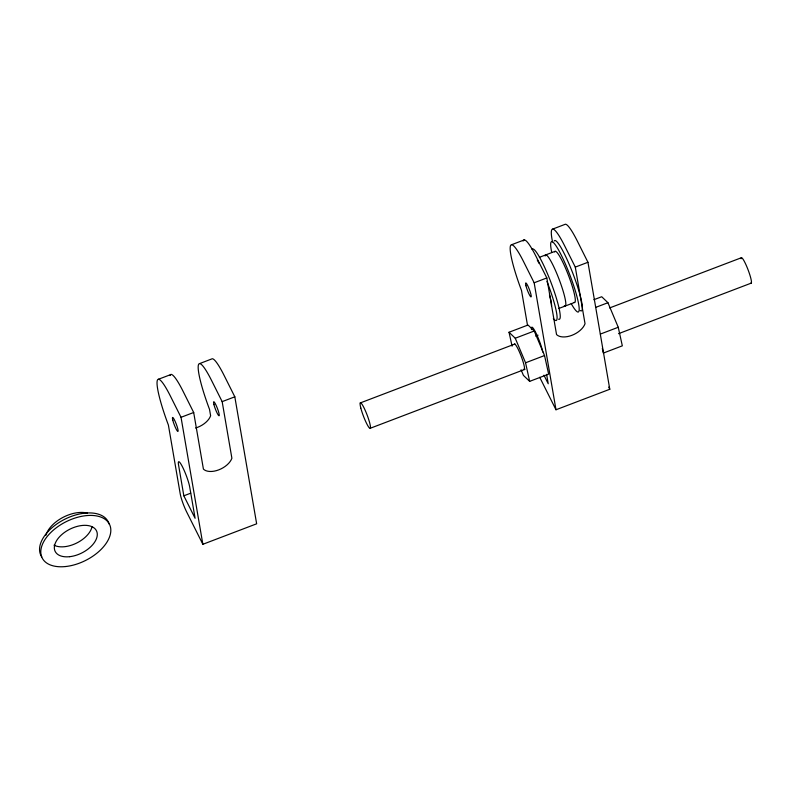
<?xml version="1.0" encoding="UTF-8"?>
<svg xmlns="http://www.w3.org/2000/svg" width="791" height="791" viewBox="0 0 791 791"><rect width="100%" height="100%" fill="white"/><g stroke="black" fill="none" stroke-linecap="round" stroke-linejoin="round"><path stroke-width="1.19" d="M171.163 374.43L158.447 379.255M199.639 363.583L212.245 358.758A47.885 6.723 69.1 0 1 224.179 375.567L234.818 396.815L256.65 523.8L202.862 544.287L186.587 511.807A13.684 1.918 69.1 0 1 180.21 493.811L168.394 425.064A47.885 6.723 69.1 0 1 157.063 381.954A47.885 6.723 69.1 0 1 170.391 396.064L181.03 417.302L202.862 544.287M524.295 239.9L511.589 244.726M552.771 229.054L565.377 224.229A47.885 6.723 69.1 0 1 577.311 241.037L587.95 262.276L609.782 389.261L555.994 409.758L539.719 377.277M539.393 257.312L555.213 251.291M181.03 417.302L193.686 412.487L183.047 391.238A47.885 6.723 69.1 0 0 169.986 375.567M193.686 412.487L203.416 469.103A16.473 9.492 -26.6 0 0 218.721 469.874A16.473 9.492 -26.6 0 0 231.892 458.256L222.162 401.63L234.818 396.815M555.994 409.758L534.162 282.773L546.818 277.948L536.179 256.709A47.885 6.723 69.1 0 0 523.118 241.037M546.818 277.948L556.548 334.573A16.473 9.492 -26.6 0 0 571.853 335.344A16.473 9.492 -26.6 0 0 585.033 323.717L575.294 267.101L587.95 262.276M558.822 308.47L574.642 302.439M593.893 299.71L601.714 296.734L607.933 302.716L618.246 327.266L622.329 345.835L603.345 353.073L602.317 348.426M512.093 346.181L509.028 332.25L528.022 325.022L534.241 331.004L544.544 355.555L548.638 374.123L529.654 381.361L523.424 375.379L521.081 369.793M595.653 307.392L607.933 302.716M509.028 332.25L515.257 338.232L534.241 331.004M360.261 402.935L514.961 343.996M535.734 336.086L538.048 335.206M609.624 307.936L741.236 257.797M600.369 334.079L618.246 327.266M529.654 381.361L525.56 362.792L544.544 355.555M183.838 495.809L178.41 464.139A15.395 2.165 69.1 0 1 182.592 467.056A15.395 2.165 69.1 0 1 189.632 486.564L195.1 518.293L183.838 495.809L190.71 493.189M370.307 428.247L525.006 369.308M618.513 333.683L751.282 283.109M575.294 267.101L564.655 245.863A47.885 6.723 69.1 0 0 552.513 241.789M608.704 387.096L609.782 389.261M534.162 282.773L523.523 261.534A47.885 6.723 69.1 0 0 510.195 247.415A47.885 6.723 69.1 0 0 521.526 290.534L527.538 325.506M543.941 375.201L548.232 383.764L546.611 374.361M222.162 401.63L211.523 380.392A47.885 6.723 69.1 0 0 198.205 366.282A47.885 6.723 69.1 0 0 209.526 409.392L210.624 415.769A16.473 9.492 -26.6 0 1 195.604 428.02M515.257 338.232L525.56 362.792M41.785 556.904A37.622 21.683 -26.6 0 1 65.376 518.945A37.622 21.683 -26.6 0 1 109.059 523.978M92.072 526.569A23.087 13.309 -26.6 0 1 76.44 543.16A23.087 13.309 -26.6 0 1 54.015 545.197M45.878 535.329A27.359 15.771 -26.6 0 1 87.376 513.112M514.19 344.53A13.684 1.918 69.1 0 1 521.269 356.474A13.684 1.918 69.1 0 1 523.494 369.249M741.068 258.726A13.684 1.918 69.1 0 1 747.574 268.525A13.684 1.918 69.1 0 1 750.768 283.178M554.204 240.978A37.622 5.29 69.1 0 1 573.534 275.13A37.622 5.29 69.1 0 1 580.268 310.517M551.742 252.349A37.622 5.29 69.1 0 1 559.178 251.093A37.622 5.29 69.1 0 1 577.865 300.303A37.622 5.29 69.1 0 1 571.221 303.625M554.699 251.963A27.359 3.846 69.1 0 1 568.274 274.873A27.359 3.846 69.1 0 1 574.108 302.389M545.503 255.028A27.359 3.846 69.1 0 1 559.692 280.894A27.359 3.846 69.1 0 1 564.29 305.83M545.118 256.007A27.359 3.846 69.1 0 1 545.335 255.256M546.957 281.458A37.622 5.29 69.1 0 1 553.344 318.605M537.297 260.031A37.622 5.29 69.1 0 1 538.997 263.304M549.429 294.816A23.087 3.243 69.1 0 1 551.485 305.959M532.056 249.412A37.622 5.29 69.1 0 1 550.971 282.456A37.622 5.29 69.1 0 1 558.565 319.198M531.542 329.61A15.395 2.165 69.1 0 1 535.725 332.527A15.395 2.165 69.1 0 1 542.764 352.025M65.801 566.514A37.622 21.683 -26.6 0 0 109.87 525.175A37.622 21.683 -26.6 0 0 51.751 531.592A37.622 21.683 -26.6 0 0 65.801 566.514M69.667 556.686A23.087 13.309 -26.6 0 0 96.71 531.325A23.087 13.309 -26.6 0 0 61.045 535.26A23.087 13.309 -26.6 0 0 69.667 556.686M213.936 404.587A7.524 1.058 69.1 0 0 218.88 415.759A7.524 1.058 69.1 0 0 216.388 405.931A7.524 1.058 69.1 0 0 213.936 404.587M172.804 420.258A7.524 1.058 69.1 0 0 177.748 431.431A7.524 1.058 69.1 0 0 175.246 421.603A7.524 1.058 69.1 0 0 172.804 420.258M360.805 408.008A13.684 1.918 69.1 0 0 369.793 428.317A13.684 1.918 69.1 0 0 365.244 410.45A13.684 1.918 69.1 0 0 360.805 408.008M525.936 285.729A7.524 1.058 69.1 0 0 530.88 296.892A7.524 1.058 69.1 0 0 528.378 287.074A7.524 1.058 69.1 0 0 525.936 285.729"/></g></svg>
